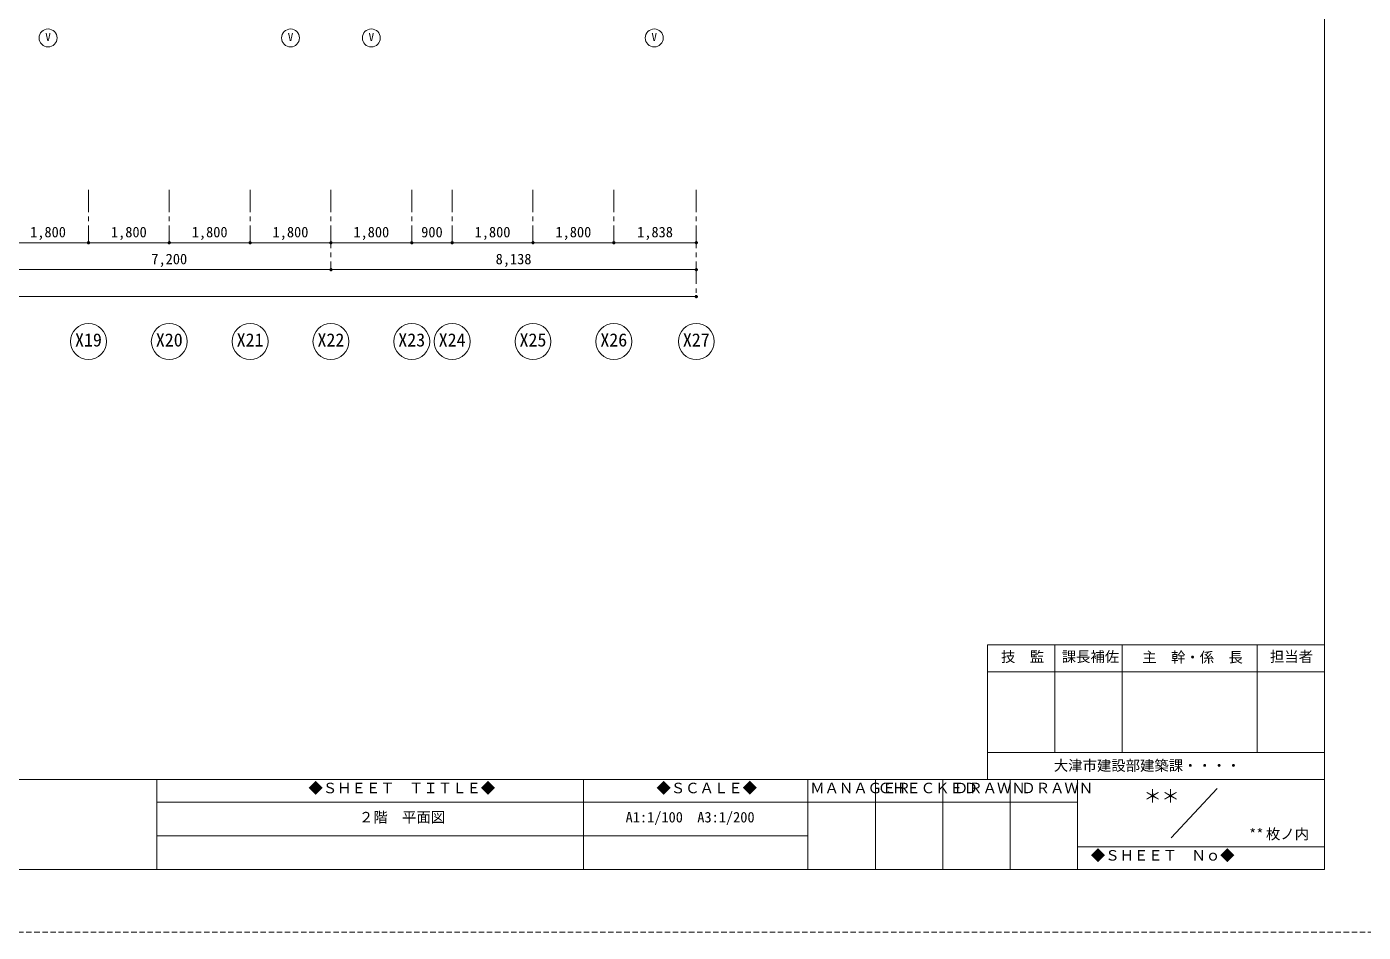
# Model space of a CAD drawing. Units: millimetres at full size, sheet at 1:100. Extents: x -84100 to 167013, y -59450 to 59350.
# Drawn here: x -31028 to -1262, y -50 to 20125 of the extents above; entities that cross this region are included whole.
import ezdxf
from ezdxf.enums import TextEntityAlignment as Align

# ---------------------------------------------------------------- set-up
doc = ezdxf.new("R2010")
doc.units = ezdxf.units.MM
doc.header["$LTSCALE"] = 100
doc.header["$PDMODE"] = 32
doc.header["$PDSIZE"] = 50
doc.linetypes.add('CHAIN1', pattern=[8, 5, -1, 1, -1])
doc.linetypes.add('DASHED1', pattern=[1.8, 1.2, -0.6])
for name, color, linetype, lineweight in [('0-5_通芯符号', 3, 'CHAIN1', 9), ('0-6_寸法線', 3, 'Continuous', 9), ('3-3', 4, 'Continuous', 9), ('F-0', 3, 'Continuous', 9)]:
    doc.layers.add(name, color=color, linetype=linetype, lineweight=lineweight)
doc.styles.add('ＭＳ ゴシック', font='')
doc.styles.get('ＭＳ ゴシック').set_extended_font_data('MS Gothic')

msp = doc.modelspace()

# ---------------------------------------------------------------- linework, layer by layer
at = {"layer": '0-5_通芯符号'}
for p, q in [((-29653.5, 16493.7), (-29653.5, 15312.6)), ((-27853.5, 16493.7), (-27853.5, 15312.6)), ((-26053.5, 16493.7), (-26053.5, 15312.6)), ((-24253.5, 16493.7), (-24253.5, 14712.6)), ((-22453.5, 16493.7), (-22453.5, 15312.6)), ((-21553.5, 16493.7), (-21553.5, 15312.6)), ((-19753.5, 16493.7), (-19753.5, 15312.6)), ((-17953.5, 16493.7), (-17953.5, 15312.6)), ((-16116, 16493.7), (-16116, 14112.6))]:
    msp.add_line(p, q, dxfattribs=at)
at = {"layer": '0-5_通芯符号', "linetype": 'Continuous'}
msp.add_line((-61191, 14112.6), (-16116, 14112.6), dxfattribs=at)
for points in [[(-31453.5, 15312.6), (-29653.5, 15312.6), (-27853.5, 15312.6), (-26053.5, 15312.6), (-24253.5, 15312.6), (-22453.5, 15312.6), (-21553.5, 15312.6), (-19753.5, 15312.6), (-17953.5, 15312.6), (-16116, 15312.6)], [(-61191, 14712.6), (-53953.5, 14712.6), (-45853.5, 14712.6), (-38653.5, 14712.6), (-31453.5, 14712.6), (-24253.5, 14712.6), (-16116, 14712.6)]]:
    msp.add_lwpolyline(points, dxfattribs=at)
at = {"layer": '0-5_通芯符号'}
for p in [(-29653.5, 15312.6), (-27853.5, 15312.6), (-26053.5, 15312.6), (-24253.5, 15312.6), (-22453.5, 15312.6), (-21553.5, 15312.6), (-19753.5, 15312.6), (-17953.5, 15312.6), (-16116, 15312.6), (-24253.5, 14712.6), (-16116, 14712.6), (-16116, 14112.6)]:
    msp.add_point(p, dxfattribs=at)
at = {"layer": '0-6_寸法線'}
for centre in [(-29653.5, 13112.6), (-27853.5, 13112.6), (-26053.5, 13112.6), (-24253.5, 13112.6), (-22453.5, 13112.6), (-21553.5, 13112.6), (-19753.5, 13112.6), (-17953.5, 13112.6), (-16116, 13112.6)]:
    msp.add_circle(centre, 400, dxfattribs=at)
at = {"layer": '3-3'}
for centre in [(-30553.5, 19875.1), (-25153.5, 19875.1), (-23353.5, 19875.1), (-17053.5, 19875.1)]:
    msp.add_circle(centre, 200, dxfattribs=at)
at = {"layer": 'F-0', "color": 5}
for p, q in [((-2129, 1351.7), (-2129, 58351.7)), ((-81129, 3351.7), (-2129, 3351.7)), ((-28129, 3351.7), (-28129, 1351.7)), ((-18629, 3351.7), (-18629, 1351.7)), ((-13629, 3351.7), (-13629, 1351.7)), ((-12129, 3351.7), (-12129, 1351.7)), ((-10629, 3351.7), (-10629, 1351.7)), ((-9129, 3351.7), (-9129, 1351.7)), ((-7629, 3351.7), (-7629, 1351.7)), ((-5542.4, 2051.7), (-4515.7, 3151.7)), ((-28129, 2851.7), (-7629, 2851.7)), ((-28129, 2101.7), (-13629, 2101.7)), ((-7629, 1851.7), (-2129, 1851.7)), ((-2129, 1351.7), (-81129, 1351.7))]:
    msp.add_line(p, q, dxfattribs=at)
at = {"layer": 'F-0', "color": 2}
for p, q in [((-9629, 6351.7), (-9629, 3351.7)), ((-2129, 6351.7), (-9629, 6351.7)), ((-8129, 6351.7), (-8129, 3951.7)), ((-6629, 6351.7), (-6629, 3951.7)), ((-3629, 6351.7), (-3629, 3951.7)), ((-2129, 6351.7), (-2129, 3351.7)), ((-2129, 5751.7), (-9629, 5751.7)), ((-2129, 3951.7), (-9629, 3951.7)), ((-2129, 3351.7), (-9629, 3351.7))]:
    msp.add_line(p, q, dxfattribs=at)
at = {"layer": 'F-0', "color": 7, "linetype": 'DASHED1'}
msp.add_line((84100, -50), (-84100, -50), dxfattribs=at)

# ---------------------------------------------------------------- texts
at = {"layer": '0-5_通芯符号', "style": 'ＭＳ ゴシック'}
for s, p in [('1,800', (-30953.5, 15362.6)), ('1,800', (-29153.5, 15362.6)), ('1,800', (-27353.5, 15362.6)), ('1,800', (-25553.5, 15362.6)), ('1,800', (-23753.5, 15362.6)), ('900', (-22243.5, 15362.6)), ('1,800', (-21053.5, 15362.6)), ('1,800', (-19253.5, 15362.6)), ('1,838', (-17434.8, 15362.6)), ('7,200', (-28253.5, 14762.6)), ('8,138', (-20584.8, 14762.6))]:
    msp.add_text(s, height=234.6, dxfattribs=at).set_placement(p, align=Align.BOTTOM_LEFT)
at = {"layer": '0-6_寸法線', "style": 'ＭＳ ゴシック'}
for s, p in [('X19', (-29953.5, 12912.6)), ('X20', (-28153.5, 12912.6)), ('X21', (-26353.5, 12912.6)), ('X22', (-24553.5, 12912.6)), ('X23', (-22753.5, 12912.6)), ('X24', (-21853.5, 12912.6)), ('X25', (-20053.5, 12912.6)), ('X26', (-18253.5, 12912.6)), ('X27', (-16416, 12912.6))]:
    msp.add_text(s, height=293.3, dxfattribs=at).set_placement(p, align=Align.BOTTOM_LEFT)
at = {"layer": '3-3', "style": 'ＭＳ ゴシック'}
for p in [(-30616, 19750.1), (-25216, 19750.1), (-23416, 19750.1), (-17116, 19750.1)]:
    msp.add_text('V', height=183.3, dxfattribs=at).set_placement(p, align=Align.BOTTOM_LEFT)
at = {"layer": 'F-0', "style": 'ＭＳ ゴシック'}
for s, height, p in [('技\u3000監', 234.6, (-9329, 5901.7)), ('課長補佐', 234.6, (-7979, 5901.7)), ('主\u3000幹・係\u3000長', 234.6, (-6184.3, 5890.3)), ('担当者', 234.6, (-3342.1, 5904)), ('大津市建設部建築課・・・・', 234.6, (-8154, 3476.7)), ('◆ＳＨＥＥＴ\u3000ＴＩＴＬＥ◆', 234.6, (-24754, 2976.7)), ('◆ＳＣＡＬＥ◆', 234.6, (-17004, 2976.7)), ('ＭＡＮＡＧＥＲ', 234.6, (-13579, 2976.7)), ('ＣＨＥＣＫＥＤ', 234.6, (-12079, 2976.7)), ('ＤＲＡＷＮ', 234.6, (-10379, 2976.7)), ('ＤＲＡＷＮ', 234.6, (-8879, 2976.7)), ('＊＊', 293.3, (-6154.8, 2751.7)), ('２階\u3000平面図', 234.6, (-23629, 2326.7)), ('A1:1/100\u3000A3:1/200', 234.6, (-17691.5, 2326.7)), ('**', 234.6, (-3804, 1951.7)), ('枚ノ内', 234.6, (-3429, 1951.7)), ('◆ＳＨＥＥＴ\u3000Ｎｏ◆', 234.6, (-7329, 1476.7))]:
    msp.add_text(s, height=height, dxfattribs=at).set_placement(p, align=Align.BOTTOM_LEFT)

doc.saveas('drawing.dxf')
